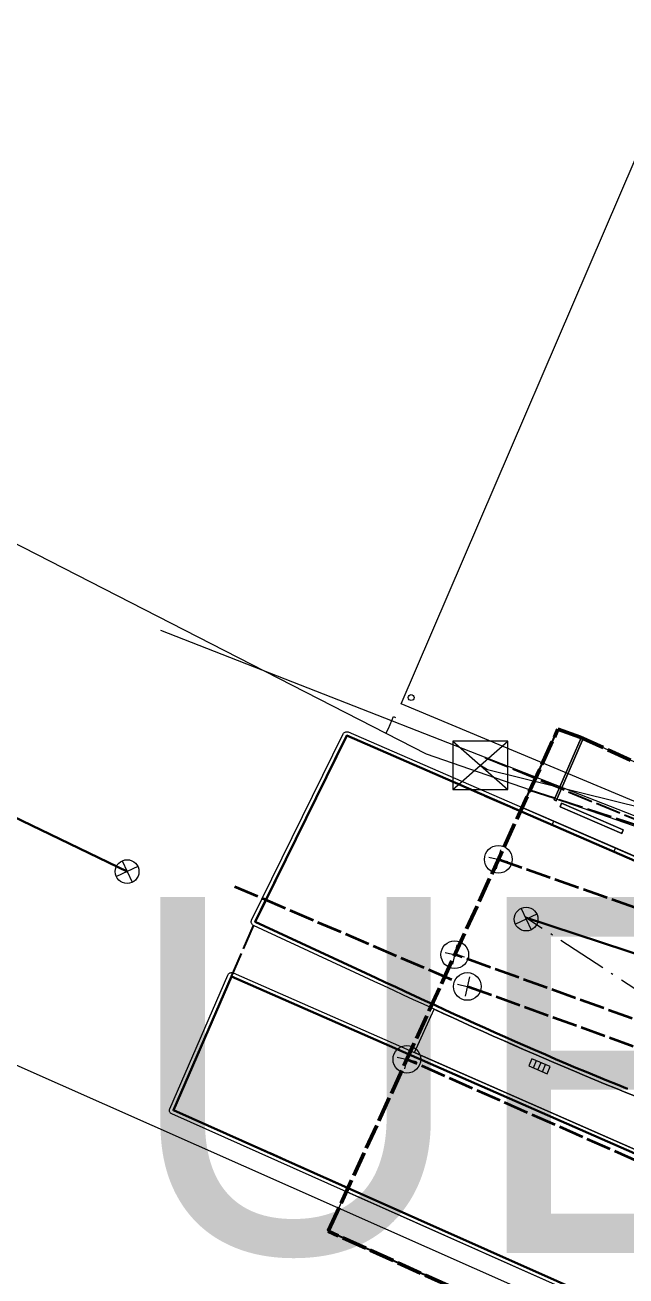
# Model space of a CAD drawing. Header units: metres. Extents: x 105014 to 106600, y 111320 to 118425.
# Drawn here: x 105631.4 to 105661.8, y 114001.7 to 114065 of the extents above; entities that cross this region are included whole.
import ezdxf
from ezdxf.enums import TextEntityAlignment as Align

# ---------------------------------------------------------------- set-up
doc = ezdxf.new("R2010")
doc.units = ezdxf.units.M
doc.linetypes.add('DASHDOT', pattern=[3.556, 2.54, -0.508, 0, -0.508])
doc.linetypes.add('DASHED', pattern=[1.524, 1.27, -0.254])
for name, color, linetype, lineweight in [('00-BASE-LIMITE', 7, 'DASHED', 50), ('00-BASE-UE', 42, 'DASHED', 25), ('10-PAV-CALZADA-MIXTA', 8, 'CONTINUOUS', 30), ('10-PAV-SARDINEL', 252, 'CONTINUOUS', 13), ('20-EP-ZONA-DURA', 253, 'CONTINUOUS', 13), ('20-EP-ZONA-VERDE', 84, 'CONTINUOUS', 13), ('30-RED-ENEL-NODOS', 11, 'CONTINUOUS', 13), ('30-RED-ETB-CAMARA', 151, 'CONTINUOUS', 13), ('30-RED-ETB-EXIST', 145, 'CONTINUOUS', 13), ('30-RED-MOVISTAR-PROY', 4, 'DASHED', 25), ('30-RED-VANTI-EXIST', 52, 'CONTINUOUS', 13), ('35-RH-ACUE-MENOR-EXIST', 151, 'CONTINUOUS', 13), ('35-RH-ACUE-MENOR-PROY', 5, 'DASHED', 25), ('35-RH-PLUV-COLECTOR', 96, 'CONTINUOUS', 30), ('35-RH-PLUV-NODOS', 94, 'CONTINUOUS', 13), ('35-RH-PLUV-RETIRO', 8, 'DASHDOT', 13), ('36-RH-SAN-COLECTOR-PROY', 6, 'DASHED', 35), ('36-RH-SAN-POZOS', 216, 'CONTINUOUS', 13), ('40-ROT-UE', 7, 'CONTINUOUS', 25), ('60-PREDIAL-LOTE', 42, 'CONTINUOUS', 13)]:
    doc.layers.add(name, color=color, linetype=linetype, lineweight=lineweight)

# ---------------------------------------------------------------- blocks, each defined once
blk = doc.blocks.new('CAM_ETB_T_14')
for p, q in [((-1.39, -1.22), (1.39, 1.22)), ((-1.39, 1.22), (1.39, -1.22))]:
    blk.add_line(p, q)
blk.add_lwpolyline([(-1.39, -1.22), (1.39, -1.22), (1.39, 1.22), (-1.39, 1.22)], close=True)
blk = doc.blocks.new('POSTE')
blk.add_circle((0, 0), 0.15)
blk = doc.blocks.new('POZO_SAN')
for p, q in [((-0.5, 0), (0.5, 0)), ((0, -0.5), (0, 0.5))]:
    blk.add_line(p, q)
blk.add_circle((0, 0), 0.7)
blk = doc.blocks.new('SUMIDERO')
for p, q in [((-0.25, -0.2), (-0.25, 0.2)), ((0, -0.2), (0, 0.2)), ((0.25, -0.2), (0.25, 0.2))]:
    blk.add_line(p, q)
blk.add_lwpolyline([(-0.5, -0.2), (0.5, -0.2), (0.5, 0.2), (-0.5, 0.2)], close=True)
blk = doc.blocks.new('POZO_PLUV')
for p, q in [((-0.42, -0.42), (0.42, 0.42)), ((-0.42, 0.42), (0.42, -0.42))]:
    blk.add_line(p, q)
blk.add_circle((0, 0), 0.6)

msp = doc.modelspace()

# ---------------------------------------------------------------- linework, layer by layer
at = {"layer": '00-BASE-LIMITE'}
msp.add_lwpolyline([(105659.7631, 113998.0835), (105646.7699, 114003.9825), (105646.7873, 114004.0205), (105658.3791, 114029.3561), (105659.5097, 114028.9549), (105663.5257, 114027.1339)], dxfattribs=at)
at = {"layer": '00-BASE-UE'}
msp.add_lwpolyline([(105656.4709, 113999.5783), (105646.7699, 114003.9825), (105646.7873, 114004.0205), (105647.7681, 114006.1641), (105638.9363, 114010.0955), (105641.8723, 114016.8549), (105643.0743, 114019.6221), (105647.7029, 114029.0371), (105656.4873, 114025.2213), (105658.3791, 114029.3561), (105659.5097, 114028.9549), (105663.5257, 114027.1339)], dxfattribs=at)
at = {"layer": '10-PAV-CALZADA-MIXTA'}
msp.add_lwpolyline([(105661.8909, 114011.1855), (105661.3681, 114011.3947), (105660.8467, 114011.6059), (105660.3265, 114011.8189), (105659.8077, 114012.0339), (105659.2903, 114012.2503), (105658.7743, 114012.4683), (105658.2593, 114012.6879), (105657.7457, 114012.9089), (105657.2333, 114013.1313), (105656.7221, 114013.3547), (105656.2119, 114013.5793), (105655.7029, 114013.8049), (105655.1949, 114014.0315), (105654.6879, 114014.2589), (105654.1819, 114014.4871), (105653.6769, 114014.7161), (105653.1727, 114014.9455), (105652.6695, 114015.1755), (105652.1671, 114015.4059), (105651.6653, 114015.6367), (105651.1645, 114015.8677), (105650.6645, 114016.0989), (105650.1649, 114016.3303), (105649.6661, 114016.5615), (105649.1679, 114016.7929), (105648.6703, 114017.0239), (105643.0743, 114019.6221), (105647.7029, 114029.0371), (105656.4871, 114025.2214), (105668.2771, 114020.1001)], dxfattribs=at)
msp.add_lwpolyline([(105689.838, 113996.5758), (105688.484, 113986.4193), (105686.9126, 113988.0117), (105685.1219, 113989.3526), (105683.1517, 113990.4123), (105647.7679, 114006.164), (105638.9363, 114010.0955), (105641.8723, 114016.8549), (105673.5537, 114002.9497), (105687.2889, 113996.9211), (105687.8963, 113996.6788), (105688.535, 113996.5384), (105689.188, 113996.5038), (105689.838, 113996.5758)], close=True, dxfattribs=at)
at = {"layer": '10-PAV-SARDINEL'}
for points in [[(105662.3422, 114010.792), (105661.817, 114010.9997), (105661.2934, 114011.2092), (105660.7713, 114011.4207), (105660.2503, 114011.634), (105659.7308, 114011.8493), (105659.2128, 114012.066), (105658.6962, 114012.2842), (105658.1806, 114012.5041), (105657.6664, 114012.7253), (105657.1535, 114012.9479), (105656.6418, 114013.1716), (105656.1311, 114013.3964), (105655.6217, 114013.6222), (105655.1133, 114013.8489), (105654.6059, 114014.0765), (105654.0995, 114014.3049), (105653.5942, 114014.5341), (105653.0898, 114014.7636), (105652.5863, 114014.9937), (105652.0836, 114015.2242), (105651.5816, 114015.4551), (105651.0807, 114015.6862), (105650.5805, 114015.9174), (105650.0808, 114016.1488), (105649.5819, 114016.3801), (105649.0837, 114016.6115), (105648.5861, 114016.8425), (105642.9901, 114019.4407), (105642.9624, 114019.4564), (105642.9375, 114019.4762), (105642.9161, 114019.4998), (105642.8987, 114019.5264), (105642.8858, 114019.5555), (105642.8776, 114019.5862), (105642.8744, 114019.6179), (105642.8762, 114019.6496), (105642.8831, 114019.6807), (105642.8948, 114019.7103), (105647.5234, 114029.1253), (105647.5408, 114029.1543), (105647.5629, 114029.1799), (105647.589, 114029.2015), (105647.6183, 114029.2183), (105647.6501, 114029.23), (105647.6833, 114029.2361), (105647.7171, 114029.2366), (105647.7506, 114029.2313), (105647.7826, 114029.2205), (105656.5668, 114025.4048), (105668.3568, 114020.2835)], [(105668.2771, 114020.1001), (105656.4871, 114025.2214), (105647.7029, 114029.0371), (105643.0743, 114019.6221), (105648.6703, 114017.0239), (105649.1679, 114016.7929), (105649.6661, 114016.5615), (105650.1649, 114016.3303), (105650.6645, 114016.0989), (105651.1645, 114015.8677), (105651.6653, 114015.6367), (105652.1671, 114015.4059), (105652.6695, 114015.1755), (105653.1727, 114014.9455), (105653.6769, 114014.7161), (105654.1819, 114014.4871), (105654.6879, 114014.2589), (105655.1949, 114014.0315), (105655.7029, 114013.8049), (105656.2119, 114013.5793), (105656.7221, 114013.3547), (105657.2333, 114013.1313), (105657.7457, 114012.9089), (105658.2593, 114012.6879), (105658.7743, 114012.4683), (105659.2903, 114012.2503), (105659.8077, 114012.0339), (105660.3265, 114011.8189), (105660.8467, 114011.6059), (105661.3681, 114011.3947), (105661.8909, 114011.1855)], [(105683.0694, 113990.23), (105647.6866, 114005.9813), (105638.855, 114009.9128), (105638.8247, 114009.9296), (105638.7977, 114009.9514), (105638.7749, 114009.9775), (105638.7569, 114010.0071), (105638.7444, 114010.0394), (105638.7376, 114010.0734), (105638.7367, 114010.1081), (105638.7419, 114010.1423), (105638.7529, 114010.1752), (105641.6889, 114016.9346), (105641.7037, 114016.9624), (105641.7226, 114016.9875), (105641.7453, 114017.0093), (105641.771, 114017.0273), (105641.7993, 114017.0411), (105641.8294, 114017.0502), (105641.8606, 114017.0545), (105641.892, 114017.0539), (105641.923, 114017.0483), (105641.9527, 114017.038), (105641.9527, 114017.038), (105673.6341, 114003.1328)], [(105687.2889, 113996.9211), (105673.5537, 114002.9497), (105641.8723, 114016.8549), (105638.9363, 114010.0955), (105647.7679, 114006.164), (105683.1517, 113990.4123)]]:
    msp.add_lwpolyline(points, dxfattribs=at)
at = {"layer": '20-EP-ZONA-DURA'}
for points in [[(105668.3568, 114020.2835), (105661.2843, 114023.3557), (105658.1657, 114024.7103), (105656.5705, 114025.4032), (105658.3791, 114029.3561), (105659.5097, 114028.9549), (105659.5629, 114028.9308), (105658.1973, 114025.7869), (105658.2891, 114025.7469), (105659.654, 114028.8895), (105663.2975, 114027.2374)], [(105659.7631, 113998.0835), (105646.7699, 114003.9825), (105646.7873, 114004.0205), (105647.6857, 114005.9817), (105669.3639, 113996.3311)]]:
    msp.add_lwpolyline(points, dxfattribs=at)
msp.add_lwpolyline([(105661.6031, 114024.0895), (105661.6827, 114024.2729), (105658.5641, 114025.6275), (105658.4845, 114025.4441), (105661.6031, 114024.0895)], close=True, dxfattribs=at)
at = {"layer": '20-EP-ZONA-VERDE'}
for points in [[(105659.6545, 114028.8907), (105658.2891, 114025.7469), (105658.1973, 114025.7869), (105659.5629, 114028.9307), (105659.6545, 114028.8907)], [(105661.6827, 114024.2729), (105661.6031, 114024.0895), (105658.4845, 114025.4441), (105658.5641, 114025.6275), (105661.6827, 114024.2729)], [(105661.2843, 114023.3557), (105661.2047, 114023.1723), (105658.0861, 114024.5269), (105658.1657, 114024.7103), (105661.2843, 114023.3557)]]:
    msp.add_lwpolyline(points, close=True, dxfattribs=at)
msp.add_lwpolyline([(105673.6341, 114003.1327), (105651.1219, 114013.0137), (105652.1245, 114015.2055), (105652.5861, 114014.9937), (105652.5861, 114014.9937), (105653.0897, 114014.7635), (105653.5941, 114014.5339), (105654.0995, 114014.3049), (105654.6059, 114014.0765), (105655.1131, 114013.8489), (105655.6215, 114013.6221), (105656.1311, 114013.3963), (105656.6417, 114013.1715), (105657.1535, 114012.9479), (105657.6665, 114012.7253), (105658.1805, 114012.5041), (105658.6961, 114012.2843), (105659.2129, 114012.0659), (105659.7309, 114011.8491), (105660.2503, 114011.6341), (105660.7711, 114011.4207), (105661.2933, 114011.2091), (105661.8171, 114010.9995), (105662.3423, 114010.7921)], dxfattribs=at)
at = {"layer": '30-RED-ETB-EXIST'}
for points in [[(105654.461, 114027.535), (105654.826, 114027.329), (105678.529, 114021.453), (105679.095, 114021.31)], [(105600.614, 114025.85), (105684.341, 113988.712), (105684.953, 113988.646)]]:
    msp.add_lwpolyline(points, dxfattribs=at)
at = {"layer": '30-RED-MOVISTAR-PROY'}
msp.add_lwpolyline([(105654.6931, 114027.9341), (105672.3665, 114020.6719), (105676.7727, 114020.2605), (105681.7723, 114020.6139), (105685.6587, 114022.1897), (105688.3891, 114024.0317), (105689.7809, 114032.3912)], dxfattribs=at)
at = {"layer": '30-RED-VANTI-EXIST'}
msp.add_lwpolyline([(105638.2909, 114034.3641), (105662.5715, 114024.8633), (105668.7203, 114021.9627), (105672.2085, 114020.7779)], dxfattribs=at)
at = {"layer": '35-RH-ACUE-MENOR-EXIST'}
for points in [[(105651.73, 114028.1), (105625.9064, 114041.3267)], [(105649.82, 114029.4), (105650.06, 114030.01), (105650.17, 114029.95)], [(105649.68, 114029.15), (105649.82, 114029.4)], [(105670.97, 114021.44), (105651.73, 114028.1)]]:
    msp.add_lwpolyline(points, dxfattribs=at)
at = {"layer": '35-RH-ACUE-MENOR-PROY'}
msp.add_lwpolyline([(105656.9737, 114026.2849), (105663.9753, 114024.0023), (105667.7217, 114023.1417), (105679.97, 114022.6684), (105685.9496, 114028.2581), (105687.123, 114028.2705), (105688.2963, 114028.283)], dxfattribs=at)
at = {"layer": '35-RH-PLUV-COLECTOR'}
for points in [[(105636.599, 114022.162), (105540.559, 114068.525)], [(105695.3607, 114007.1276), (105656.732, 114019.846)], [(105695.3607, 114007.1276), (105656.732, 114019.846)]]:
    msp.add_lwpolyline(points, dxfattribs=at)
at = {"layer": '35-RH-PLUV-RETIRO'}
msp.add_lwpolyline([(105682.096, 114003.321), (105656.732, 114019.846)], dxfattribs=at)
at = {"layer": '36-RH-SAN-COLECTOR-PROY'}
for points in [[(105655.3525, 114022.7837), (105676.9782, 114015.209)], [(105653.0165, 114016.6893), (105641.9894, 114021.4252)], [(105693.6832, 114003.3772), (105653.1672, 114017.9651)], [(105683.6875, 114005.5585), (105653.7978, 114016.3546)], [(105688.907, 113995.8054), (105650.7418, 114012.6711)]]:
    msp.add_lwpolyline(points, dxfattribs=at)
at = {"layer": '60-PREDIAL-LOTE'}
msp.add_lwpolyline([(105671.2855, 114023.4007), (105670.749, 114022.1535), (105670.6844, 114022.1806), (105650.4562, 114030.6505), (105663.8906, 114061.8833), (105684.1836, 114053.3867), (105671.3282, 114023.5), (105671.2855, 114023.4007)], close=True, dxfattribs=at)

# ---------------------------------------------------------------- block references
at = {"layer": '30-RED-ENEL-NODOS', "rotation": 66.7}
msp.add_blockref('POSTE', (105650.9597, 114030.9601), dxfattribs=at)
at = {"layer": '30-RED-ETB-CAMARA'}
msp.add_blockref('CAM_ETB_T_14', (105654.461, 114027.535), dxfattribs=at)
at = {"layer": '35-RH-PLUV-NODOS'}
for name, p, rotation in [('POZO_PLUV', (105636.599, 114022.162), 250), ('POZO_PLUV', (105656.7691, 114019.762), 250), ('SUMIDERO', (105657.4477, 114012.3238), 337), ('SUMIDERO', (105657.4477, 114012.3238), 337), ('SUMIDERO', (105657.4477, 114012.3238), 337)]:
    msp.add_blockref(name, p, dxfattribs=dict(at, rotation=rotation))
at = {"layer": '36-RH-SAN-POZOS', "rotation": 257}
for p in [(105655.3679, 114022.7825), (105653.1645, 114017.966), (105653.7978, 114016.3546), (105650.7418, 114012.6711)]:
    msp.add_blockref('POZO_SAN', p, dxfattribs=at)

# ---------------------------------------------------------------- texts
at = {"layer": '40-ROT-UE'}
msp.add_text('UE-08', height=18, dxfattribs=at).set_placement((105670.5412, 114011.8742), align=Align.MIDDLE_CENTER)

doc.saveas('drawing.dxf')
